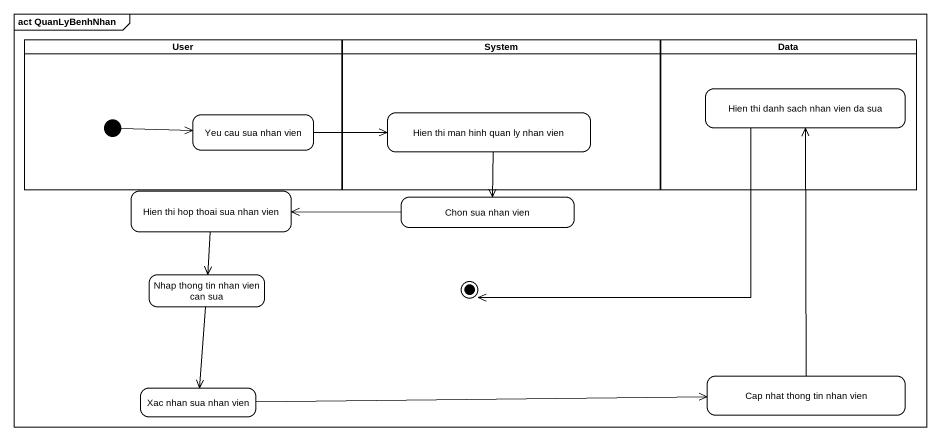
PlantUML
@startuml
mainframe act QuanLyBenhNhan
hide empty description
state User <<partition>> {
  state "Yeu cau sua nhan vien" as Yeu_cau_sua_nhan_vien
  [*] -right-> Yeu_cau_sua_nhan_vien
}
state System <<partition>> {
  state "Hien thi man hinh quan ly nhan vien" as Hien_thi_man_hinh_quan_ly
}
state Data <<partition>> {
  state "Hien thi danh sach nhan vien da sua" as Hien_thi_danh_sach_nhan
}
state "Hien thi hop thoai sua nhan vien" as Hien_thi_hop_thoai_sua_nhan
state "Chon sua nhan vien" as Chon_sua_nhan_vien
state "Nhap thong tin nhan vien can sua" as Nhap_thong_tin_nhan_vien
state final1 <<end>>
state "Xac nhan sua nhan vien" as Xac_nhan_sua_nhan_vien
state "Cap nhat thong tin nhan vien" as Cap_nhat_thong_tin_nhan_vien
Yeu_cau_sua_nhan_vien -right-> Hien_thi_man_hinh_quan_ly
Hien_thi_man_hinh_quan_ly --> Chon_sua_nhan_vien
Hien_thi_danh_sach_nhan -left-> final1
Hien_thi_hop_thoai_sua_nhan --> Nhap_thong_tin_nhan_vien
Chon_sua_nhan_vien -left-> Hien_thi_hop_thoai_sua_nhan
Nhap_thong_tin_nhan_vien --> Xac_nhan_sua_nhan_vien
Xac_nhan_sua_nhan_vien -right-> Cap_nhat_thong_tin_nhan_vien
Cap_nhat_thong_tin_nhan_vien -up-> Hien_thi_danh_sach_nhan
@enduml
